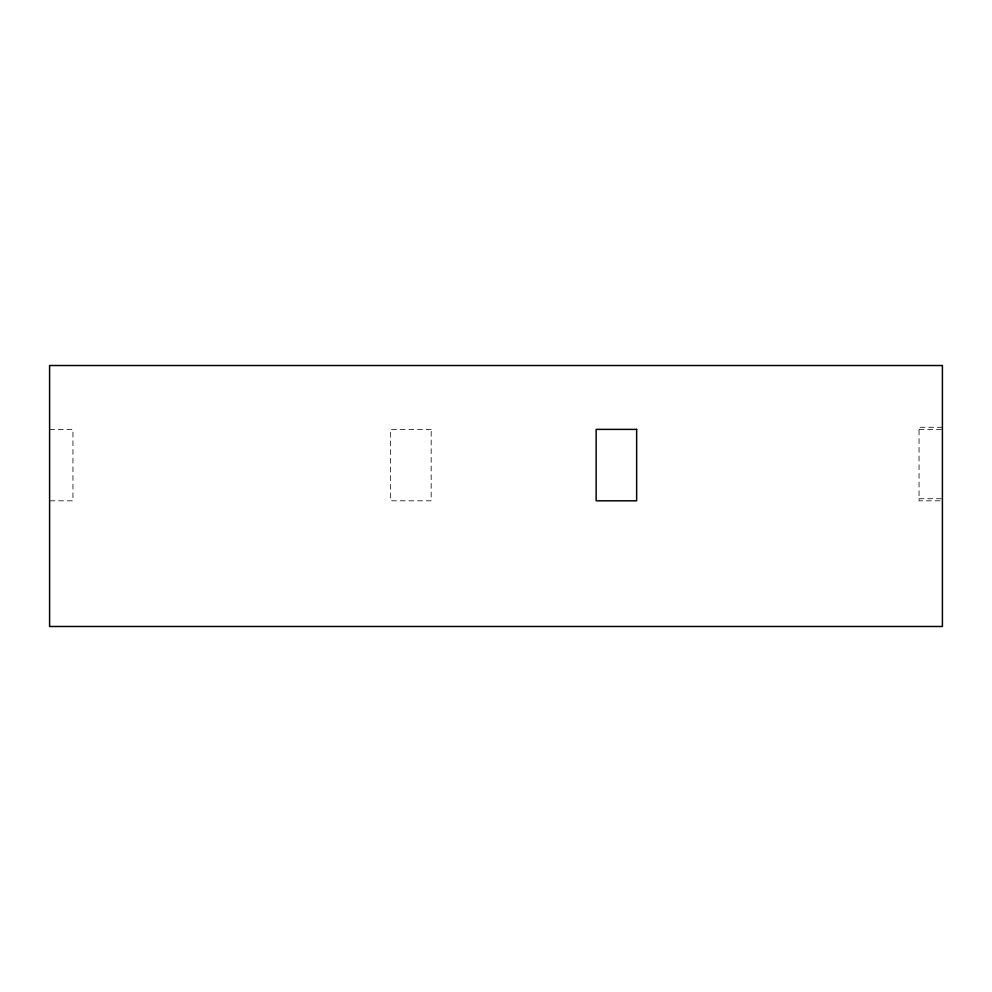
<?xml version="1.0" encoding="UTF-8"?>
<svg xmlns="http://www.w3.org/2000/svg" width="992" height="992" viewBox="0 0 992 992"><rect width="100%" height="100%" fill="white"/><g stroke="black" fill="none" stroke-linecap="round" stroke-linejoin="round"><path stroke-width="0.74" stroke-dasharray="4.96 3.72" d="M942.4 427.304L919.051 427.304L919.051 500.811L942.4 500.811M49.6 429.387L72.949 429.387L72.949 500.811L49.6 500.811M919.051 429.387L942.4 429.387M919.051 498.728L942.4 498.728M431.173 429.387L390.65 429.387L390.65 500.811L431.173 500.811L431.173 429.387"/><path stroke-width="1.49" d="M942.4 365.515L49.6 365.515L49.6 626.485L942.4 626.485L942.4 365.515M636.653 429.387L596.142 429.387L596.142 500.811L636.653 500.811L636.653 429.387"/></g></svg>
